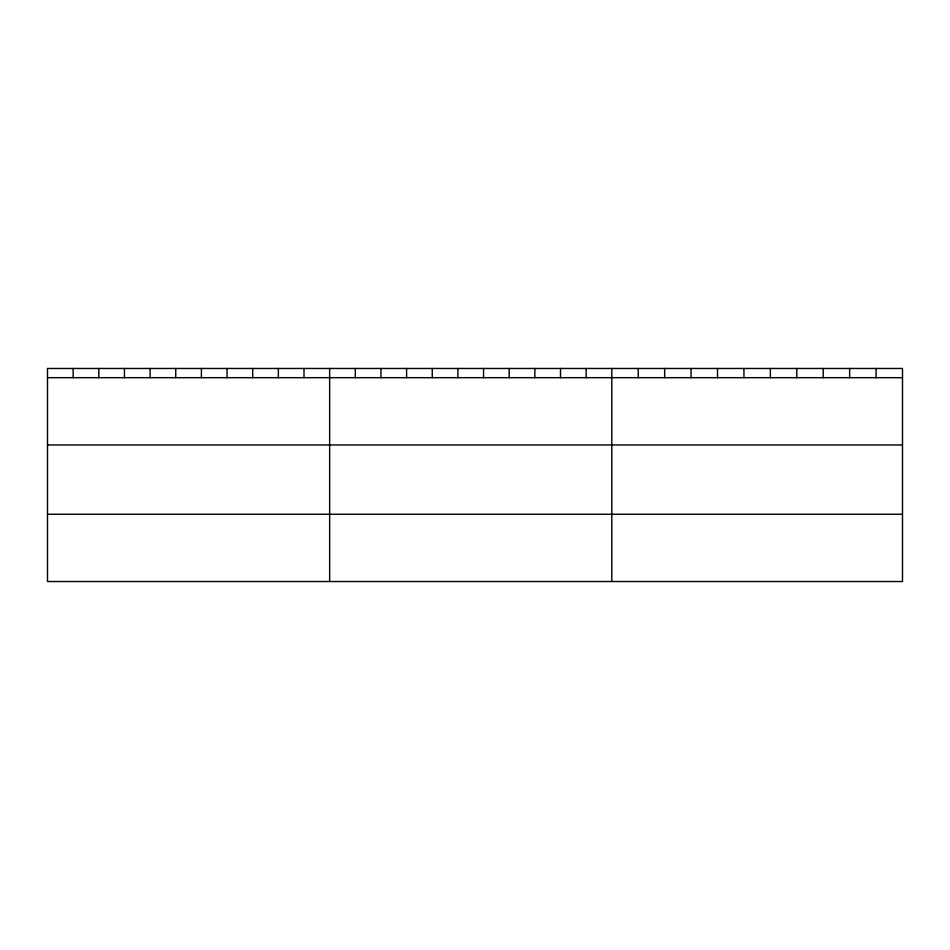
<?xml version="1.0" encoding="UTF-8"?>
<svg xmlns="http://www.w3.org/2000/svg" width="950" height="950" viewBox="0 0 950 950"><rect width="100%" height="100%" fill="white"/><g stroke="black" fill="none" stroke-linecap="round" stroke-linejoin="round"><path stroke-width="1.43" d="M902.5 377.684L902.5 581.531L47.5 581.531L47.5 368.469L902.5 368.469L902.5 377.684L47.5 377.684M47.5 444.956L902.5 444.956M47.5 514.259L902.5 514.259M876.078 368.469L876.078 377.684M849.644 368.469L849.644 377.684M823.222 368.469L823.222 377.684M796.789 368.469L796.789 377.684M770.367 368.469L770.367 377.684M743.933 368.469L743.933 377.684M717.511 368.469L717.511 377.684M691.078 368.469L691.078 377.684M664.656 368.469L664.656 377.684M638.222 368.469L638.222 377.684M611.8 368.469L611.8 581.531M586.15 368.469L586.15 377.684M560.5 368.469L560.5 377.684M534.85 368.469L534.85 377.684M509.2 368.469L509.2 377.684M483.55 368.469L483.55 377.684M457.9 368.469L457.9 377.684M432.25 368.469L432.25 377.684M406.6 368.469L406.6 377.684M380.95 368.469L380.95 377.684M355.3 368.469L355.3 377.684M329.65 368.469L329.65 581.531M304 368.469L304 377.684M278.35 368.469L278.35 377.684M252.7 368.469L252.7 377.684M227.05 368.469L227.05 377.684M201.4 368.469L201.4 377.684M175.75 368.469L175.75 377.684M150.1 368.469L150.1 377.684M124.45 368.469L124.45 377.684M98.8 368.469L98.8 377.684M73.15 368.469L73.15 377.684"/></g></svg>
